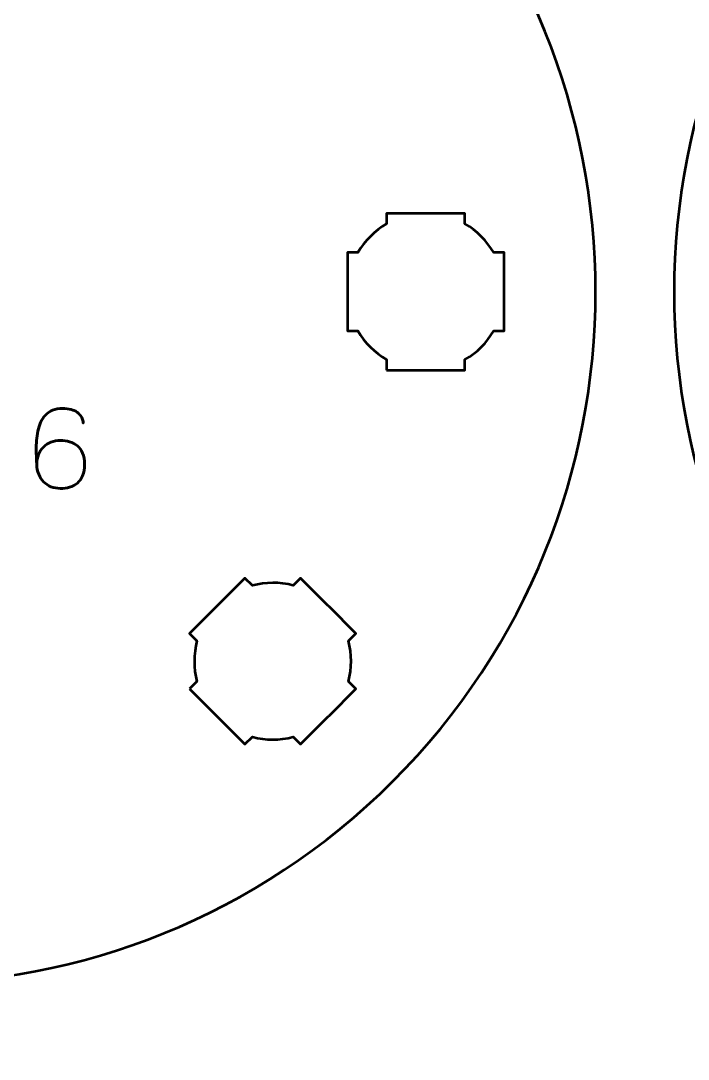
# Model space of a CAD drawing. Header units: centimetres. Extents: x -21 to 0, y -29.7 to 0.
# Drawn here: x -13.95 to -11.396, y -17.388 to -13.413 of the extents above; entities that cross this region are included whole.
import ezdxf

# ---------------------------------------------------------------- set-up
doc = ezdxf.new("R2010")
doc.units = ezdxf.units.CM
doc.header["$MEASUREMENT"] = 0
doc.layers.add('Layer 1', color=7, linetype='Continuous')

msp = doc.modelspace()

# ---------------------------------------------------------------- linework, layer by layer
at = {"layer": 'Layer 1', "color": 1, "lineweight": 53}
msp.add_open_spline([(-21.00003, -29.19995), (-21.00003, -29.19995), (-21.00003, -2.29992), (-21.00003, -2.29992), (-21.00003, -2.29992), (-21.00003, -2.21709), (-20.93286, -2.14992), (-20.85003, -2.14992), (-20.85003, -2.14992), (-20.7672, -2.14992), (-20.70003, -2.08275), (-20.70003, -1.99992), (-20.70003, -1.99992), (-20.70003, -1.91709), (-20.7672, -1.84992), (-20.85003, -1.84992), (-20.85003, -1.84992), (-20.93286, -1.84992), (-21.00003, -1.78275), (-21.00003, -1.69992), (-21.00003, -1.69992), (-21.00003, -1.61709), (-20.93286, -1.54992), (-20.85003, -1.54992), (-20.85003, -1.54992), (-20.7672, -1.54992), (-20.70003, -1.48275), (-20.70003, -1.39992), (-20.70003, -1.39992), (-20.70003, -1.31709), (-20.7672, -1.24992), (-20.85003, -1.24992), (-20.85003, -1.24992), (-20.93286, -1.24992), (-21.00003, -1.18275), (-21.00003, -1.09992), (-21.00003, -1.09992), (-21.00003, -1.09992), (-21.00003, -0.49992), (-21.00003, -0.49992), (-21.00003, -0.49992), (-21.00003, -0.22295), (-20.77694, 0.00004), (-20.49994, 0.00004), (-20.49994, 0.00004), (-20.49994, 0.00004), (-0.50008, 0.00004), (-0.50008, 0.00004), (-0.50008, 0.00004), (-0.22294, 0.00004), (0.00002, -0.22295), (0.00002, -0.49992), (0.00002, -0.49992), (0.00002, -0.49992), (0.00002, -29.19995), (0.00002, -29.19995), (0.00002, -29.19995), (0.00002, -29.47695), (-0.22294, -29.70004), (-0.50008, -29.70004), (-0.50008, -29.70004), (-0.50008, -29.70004), (-20.49994, -29.70004), (-20.49994, -29.70004), (-20.49994, -29.70004), (-20.77694, -29.70004), (-21.00003, -29.47695), (-21.00003, -29.19995)], degree=3, knots=[0, 0, 0, 0, 0.0588235, 0.0588235, 0.0588235, 0.0588235, 0.1176471, 0.1176471, 0.1176471, 0.1176471, 0.1764706, 0.1764706, 0.1764706, 0.1764706, 0.2352941, 0.2352941, 0.2352941, 0.2352941, 0.2941176, 0.2941176, 0.2941176, 0.2941176, 0.3529412, 0.3529412, 0.3529412, 0.3529412, 0.4117647, 0.4117647, 0.4117647, 0.4117647, 0.4705882, 0.4705882, 0.4705882, 0.4705882, 0.5294118, 0.5294118, 0.5294118, 0.5294118, 0.5882353, 0.5882353, 0.5882353, 0.5882353, 0.6470588, 0.6470588, 0.6470588, 0.6470588, 0.7058824, 0.7058824, 0.7058824, 0.7058824, 0.7647059, 0.7647059, 0.7647059, 0.7647059, 0.8235294, 0.8235294, 0.8235294, 0.8235294, 0.8823529, 0.8823529, 0.8823529, 0.8823529, 0.9411765, 0.9411765, 0.9411765, 0.9411765, 1, 1, 1, 1], dxfattribs=at)
at = {"layer": 'Layer 1', "color": 3, "lineweight": 53}
for points in [[(-16.27383, -12.57613), (-15.23913, -11.54143), (-13.5609, -11.54143), (-12.52617, -12.57616), (-12.52617, -12.57616), (-11.49147, -13.61086), (-11.49147, -15.2891), (-12.52617, -16.3238), (-12.52617, -16.3238), (-13.5609, -17.35853), (-15.23913, -17.35853), (-16.27383, -16.32383), (-16.27383, -16.32383), (-17.30856, -15.2891), (-17.30856, -13.61086), (-16.27383, -12.57613)], [(-10.67383, -12.57613), (-9.63913, -11.54143), (-7.9609, -11.54143), (-6.92617, -12.57616), (-6.92617, -12.57616), (-5.89147, -13.61086), (-5.89147, -15.2891), (-6.92617, -16.3238), (-6.92617, -16.3238), (-7.9609, -17.35853), (-9.63913, -17.35853), (-10.67383, -16.32383), (-10.67383, -16.32383), (-11.70856, -15.2891), (-11.70856, -13.61086), (-10.67383, -12.57613)]]:
    msp.add_open_spline(points, degree=3, knots=[0, 0, 0, 0, 0.25, 0.25, 0.25, 0.25, 0.5, 0.5, 0.5, 0.5, 0.75, 0.75, 0.75, 0.75, 1, 1, 1, 1], dxfattribs=at)
at = {"layer": 'Layer 1', "lineweight": 53}
for points in [[(-12.55006, -14.74994), (-12.55006, -14.74994), (-12.55006, -14.70974), (-12.55006, -14.70974), (-12.55006, -14.70974), (-12.59558, -14.68341), (-12.63351, -14.64545), (-12.65984, -14.59994), (-12.65984, -14.59994), (-12.65984, -14.59994), (-12.70006, -14.59994), (-12.70006, -14.59994), (-12.70006, -14.59994), (-12.70006, -14.59994), (-12.70006, -14.29994), (-12.70006, -14.29994), (-12.70006, -14.29994), (-12.70006, -14.29994), (-12.65987, -14.29994), (-12.65987, -14.29994), (-12.65987, -14.29994), (-12.63354, -14.25441), (-12.59559, -14.21642), (-12.55006, -14.19006), (-12.55006, -14.19006), (-12.55006, -14.19006), (-12.55006, -14.14994), (-12.55006, -14.14994), (-12.55006, -14.14994), (-12.55006, -14.14994), (-12.40464, -14.14994), (-12.40464, -14.14994), (-12.40464, -14.14994), (-12.40464, -14.14994), (-12.39999, -14.14988), (-12.39999, -14.14988), (-12.39999, -14.14988), (-12.39999, -14.14988), (-12.39535, -14.14994), (-12.39535, -14.14994), (-12.39535, -14.14994), (-12.39535, -14.14994), (-12.25006, -14.14994), (-12.25006, -14.14994), (-12.25006, -14.14994), (-12.25006, -14.14994), (-12.25006, -14.19001), (-12.25006, -14.19001), (-12.25006, -14.19001), (-12.20449, -14.21636), (-12.16648, -14.25436), (-12.14012, -14.29994), (-12.14012, -14.29994), (-12.14012, -14.29994), (-12.10006, -14.29994), (-12.10006, -14.29994), (-12.10006, -14.29994), (-12.10006, -14.29994), (-12.10006, -14.44322), (-12.10006, -14.44322), (-12.10006, -14.44322), (-12.10006, -14.44322), (-12.09998, -14.44989), (-12.09998, -14.44989), (-12.09998, -14.44989), (-12.09998, -14.44989), (-12.10006, -14.45657), (-12.10006, -14.45657), (-12.10006, -14.45657), (-12.10006, -14.45657), (-12.10006, -14.59994), (-12.10006, -14.59994), (-12.10006, -14.59994), (-12.10006, -14.59994), (-12.14016, -14.59994), (-12.14016, -14.59994), (-12.14016, -14.59994), (-12.16652, -14.64548), (-12.20451, -14.68346), (-12.25006, -14.70979), (-12.25006, -14.70979), (-12.25006, -14.70979), (-12.25006, -14.74994), (-12.25006, -14.74994), (-12.25006, -14.74994), (-12.25006, -14.74994), (-12.55006, -14.74994), (-12.55006, -14.74994)], [(-13.30404, -15.97022), (-13.30404, -15.97022), (-13.27562, -15.9418), (-13.27562, -15.9418), (-13.27562, -15.9418), (-13.28919, -15.89099), (-13.28917, -15.83733), (-13.2756, -15.78653), (-13.2756, -15.78653), (-13.2756, -15.78653), (-13.30404, -15.75809), (-13.30404, -15.75809), (-13.30404, -15.75809), (-13.30404, -15.75809), (-13.09191, -15.54596), (-13.09191, -15.54596), (-13.09191, -15.54596), (-13.09191, -15.54596), (-13.06349, -15.57438), (-13.06349, -15.57438), (-13.06349, -15.57438), (-13.01268, -15.5608), (-12.95898, -15.56077), (-12.90815, -15.57433), (-12.90815, -15.57433), (-12.90815, -15.57433), (-12.87978, -15.54596), (-12.87978, -15.54596), (-12.87978, -15.54596), (-12.87978, -15.54596), (-12.77695, -15.64878), (-12.77695, -15.64878), (-12.77695, -15.64878), (-12.77695, -15.64878), (-12.77362, -15.65203), (-12.77362, -15.65203), (-12.77362, -15.65203), (-12.77362, -15.65203), (-12.77038, -15.65535), (-12.77038, -15.65535), (-12.77038, -15.65535), (-12.77038, -15.65535), (-12.66765, -15.75809), (-12.66765, -15.75809), (-12.66765, -15.75809), (-12.66765, -15.75809), (-12.69598, -15.78642), (-12.69598, -15.78642), (-12.69598, -15.78642), (-12.68239, -15.83728), (-12.68238, -15.89103), (-12.69597, -15.94189), (-12.69597, -15.94189), (-12.69597, -15.94189), (-12.66765, -15.97022), (-12.66765, -15.97022), (-12.66765, -15.97022), (-12.66765, -15.97022), (-12.76896, -16.07154), (-12.76896, -16.07154), (-12.76896, -16.07154), (-12.76896, -16.07154), (-12.77362, -16.07631), (-12.77362, -16.07631), (-12.77362, -16.07631), (-12.77362, -16.07631), (-12.7784, -16.08098), (-12.7784, -16.08098), (-12.7784, -16.08098), (-12.7784, -16.08098), (-12.87978, -16.18235), (-12.87978, -16.18235), (-12.87978, -16.18235), (-12.87978, -16.18235), (-12.90813, -16.154), (-12.90813, -16.154), (-12.90813, -16.154), (-12.95897, -16.16756), (-13.01269, -16.16755), (-13.06352, -16.15396), (-13.06352, -16.15396), (-13.06352, -16.15396), (-13.09191, -16.18235), (-13.09191, -16.18235), (-13.09191, -16.18235), (-13.09191, -16.18235), (-13.30404, -15.97022), (-13.30404, -15.97022)]]:
    msp.add_open_spline(points, degree=3, knots=[0, 0, 0, 0, 0.0454545, 0.0454545, 0.0454545, 0.0454545, 0.0909091, 0.0909091, 0.0909091, 0.0909091, 0.1363636, 0.1363636, 0.1363636, 0.1363636, 0.1818182, 0.1818182, 0.1818182, 0.1818182, 0.2272727, 0.2272727, 0.2272727, 0.2272727, 0.2727273, 0.2727273, 0.2727273, 0.2727273, 0.3181818, 0.3181818, 0.3181818, 0.3181818, 0.3636364, 0.3636364, 0.3636364, 0.3636364, 0.4090909, 0.4090909, 0.4090909, 0.4090909, 0.4545455, 0.4545455, 0.4545455, 0.4545455, 0.5, 0.5, 0.5, 0.5, 0.5454545, 0.5454545, 0.5454545, 0.5454545, 0.5909091, 0.5909091, 0.5909091, 0.5909091, 0.6363636, 0.6363636, 0.6363636, 0.6363636, 0.6818182, 0.6818182, 0.6818182, 0.6818182, 0.7272727, 0.7272727, 0.7272727, 0.7272727, 0.7727273, 0.7727273, 0.7727273, 0.7727273, 0.8181818, 0.8181818, 0.8181818, 0.8181818, 0.8636364, 0.8636364, 0.8636364, 0.8636364, 0.9090909, 0.9090909, 0.9090909, 0.9090909, 0.9545455, 0.9545455, 0.9545455, 0.9545455, 1, 1, 1, 1], dxfattribs=at)
at = {"layer": 'Layer 1', "color": 5, "lineweight": 53}
msp.add_open_spline([(-13.88888, -15.11096), (-13.88881, -15.09713), (-13.88656, -15.08464), (-13.88204, -15.07335), (-13.88204, -15.07335), (-13.8776, -15.06213), (-13.87132, -15.05247), (-13.8632, -15.04435), (-13.8632, -15.04435), (-13.85516, -15.03631), (-13.84563, -15.0301), (-13.83477, -15.02573), (-13.83477, -15.02573), (-13.8239, -15.02135), (-13.81198, -15.01917), (-13.79914, -15.01909), (-13.79914, -15.01909), (-13.78623, -15.01902), (-13.77416, -15.02065), (-13.76294, -15.02389), (-13.76294, -15.02389), (-13.75172, -15.02707), (-13.74192, -15.03229), (-13.73338, -15.03949), (-13.73338, -15.03949), (-13.72484, -15.04661), (-13.71814, -15.05607), (-13.71334, -15.06785), (-13.71334, -15.06785), (-13.70855, -15.07963), (-13.70608, -15.09395), (-13.70601, -15.11096), (-13.70601, -15.11096), (-13.70608, -15.12796), (-13.70855, -15.14228), (-13.71334, -15.15407), (-13.71334, -15.15407), (-13.71814, -15.16585), (-13.72484, -15.1753), (-13.73338, -15.18243), (-13.73338, -15.18243), (-13.74192, -15.18963), (-13.75172, -15.19485), (-13.76294, -15.19802), (-13.76294, -15.19802), (-13.77416, -15.20127), (-13.78623, -15.20289), (-13.79914, -15.20282), (-13.79914, -15.20282), (-13.81198, -15.20275), (-13.82376, -15.20056), (-13.83456, -15.19619), (-13.83456, -15.19619), (-13.84528, -15.19181), (-13.85459, -15.1856), (-13.86257, -15.17749), (-13.86257, -15.17749), (-13.87054, -15.16945), (-13.87682, -15.15978), (-13.88133, -15.14849), (-13.88133, -15.14849), (-13.88592, -15.13727), (-13.88839, -15.12479), (-13.88888, -15.11096), (-13.88888, -15.11096), (-13.88917, -15.10397), (-13.88952, -15.09565), (-13.89001, -15.08598), (-13.89001, -15.08598), (-13.89051, -15.07624), (-13.89079, -15.06566), (-13.89086, -15.0543), (-13.89086, -15.0543), (-13.89093, -15.04287), (-13.89058, -15.03109), (-13.88966, -15.01902), (-13.88966, -15.01902), (-13.88881, -15.00689), (-13.88712, -14.99496), (-13.88465, -14.98318), (-13.88465, -14.98318), (-13.88218, -14.97147), (-13.87865, -14.96039), (-13.874, -14.95002), (-13.874, -14.95002), (-13.86934, -14.93965), (-13.86334, -14.93048), (-13.85593, -14.9225), (-13.85593, -14.9225), (-13.84846, -14.91453), (-13.83935, -14.90825), (-13.82856, -14.90367), (-13.82856, -14.90367), (-13.81776, -14.89915), (-13.80499, -14.89682), (-13.79025, -14.89675), (-13.79025, -14.89675), (-13.77741, -14.89682), (-13.76654, -14.89809), (-13.75751, -14.90056), (-13.75751, -14.90056), (-13.74848, -14.90303), (-13.74107, -14.90635), (-13.73514, -14.91044), (-13.73514, -14.91044), (-13.72929, -14.9146), (-13.72463, -14.91912), (-13.72125, -14.92413), (-13.72125, -14.92413), (-13.71786, -14.92907), (-13.71532, -14.93408), (-13.71377, -14.93909), (-13.71377, -14.93909), (-13.71214, -14.94409), (-13.71109, -14.94875), (-13.71066, -14.95306), (-13.71066, -14.95306), (-13.71109, -14.94875), (-13.71214, -14.94409), (-13.71377, -14.93909), (-13.71377, -14.93909), (-13.71532, -14.93408), (-13.71786, -14.92907), (-13.72125, -14.92413), (-13.72125, -14.92413), (-13.72463, -14.91912), (-13.72929, -14.9146), (-13.73514, -14.91044), (-13.73514, -14.91044), (-13.74107, -14.90635), (-13.74848, -14.90303), (-13.75751, -14.90056), (-13.75751, -14.90056), (-13.76654, -14.89809), (-13.77741, -14.89682), (-13.79025, -14.89675), (-13.79025, -14.89675), (-13.80499, -14.89682), (-13.81776, -14.89915), (-13.82856, -14.90367), (-13.82856, -14.90367), (-13.83935, -14.90825), (-13.84846, -14.91453), (-13.85593, -14.9225), (-13.85593, -14.9225), (-13.86334, -14.93048), (-13.86934, -14.93965), (-13.874, -14.95002), (-13.874, -14.95002), (-13.87865, -14.96039), (-13.88218, -14.97147), (-13.88465, -14.98318), (-13.88465, -14.98318), (-13.88712, -14.99496), (-13.88881, -15.00689), (-13.88966, -15.01902), (-13.88966, -15.01902), (-13.89058, -15.03109), (-13.89093, -15.04287), (-13.89086, -15.0543), (-13.89086, -15.0543), (-13.89079, -15.06566), (-13.89051, -15.07624), (-13.89001, -15.08598), (-13.89001, -15.08598), (-13.88952, -15.09565), (-13.88917, -15.10397), (-13.88888, -15.11096), (-13.88888, -15.11096), (-13.88839, -15.12479), (-13.88592, -15.13727), (-13.88133, -15.14849), (-13.88133, -15.14849), (-13.87682, -15.15978), (-13.87054, -15.16945), (-13.86257, -15.17749), (-13.86257, -15.17749), (-13.85459, -15.1856), (-13.84528, -15.19181), (-13.83456, -15.19619), (-13.83456, -15.19619), (-13.82376, -15.20056), (-13.81198, -15.20275), (-13.79914, -15.20282), (-13.79914, -15.20282), (-13.78623, -15.20289), (-13.77416, -15.20127), (-13.76294, -15.19802), (-13.76294, -15.19802), (-13.75172, -15.19485), (-13.74192, -15.18963), (-13.73338, -15.18243), (-13.73338, -15.18243), (-13.72484, -15.1753), (-13.71814, -15.16585), (-13.71334, -15.15407), (-13.71334, -15.15407), (-13.70855, -15.14228), (-13.70608, -15.12796), (-13.70601, -15.11096), (-13.70601, -15.11096), (-13.70608, -15.09395), (-13.70855, -15.07963), (-13.71334, -15.06785), (-13.71334, -15.06785), (-13.71814, -15.05607), (-13.72484, -15.04661), (-13.73338, -15.03949), (-13.73338, -15.03949), (-13.74192, -15.03229), (-13.75172, -15.02707), (-13.76294, -15.02389), (-13.76294, -15.02389), (-13.77416, -15.02065), (-13.78623, -15.01902), (-13.79914, -15.01909), (-13.79914, -15.01909), (-13.81198, -15.01917), (-13.8239, -15.02135), (-13.83477, -15.02573), (-13.83477, -15.02573), (-13.84563, -15.0301), (-13.85516, -15.03631), (-13.8632, -15.04435), (-13.8632, -15.04435), (-13.87132, -15.05247), (-13.8776, -15.06213), (-13.88204, -15.07335), (-13.88204, -15.07335), (-13.88656, -15.08464), (-13.88881, -15.09713), (-13.88888, -15.11096)], degree=3, knots=[0, 0, 0, 0, 0.0172414, 0.0172414, 0.0172414, 0.0172414, 0.0344828, 0.0344828, 0.0344828, 0.0344828, 0.0517241, 0.0517241, 0.0517241, 0.0517241, 0.0689655, 0.0689655, 0.0689655, 0.0689655, 0.0862069, 0.0862069, 0.0862069, 0.0862069, 0.1034483, 0.1034483, 0.1034483, 0.1034483, 0.1206897, 0.1206897, 0.1206897, 0.1206897, 0.137931, 0.137931, 0.137931, 0.137931, 0.1551724, 0.1551724, 0.1551724, 0.1551724, 0.1724138, 0.1724138, 0.1724138, 0.1724138, 0.1896552, 0.1896552, 0.1896552, 0.1896552, 0.2068966, 0.2068966, 0.2068966, 0.2068966, 0.2241379, 0.2241379, 0.2241379, 0.2241379, 0.2413793, 0.2413793, 0.2413793, 0.2413793, 0.2586207, 0.2586207, 0.2586207, 0.2586207, 0.2758621, 0.2758621, 0.2758621, 0.2758621, 0.2931034, 0.2931034, 0.2931034, 0.2931034, 0.3103448, 0.3103448, 0.3103448, 0.3103448, 0.3275862, 0.3275862, 0.3275862, 0.3275862, 0.3448276, 0.3448276, 0.3448276, 0.3448276, 0.362069, 0.362069, 0.362069, 0.362069, 0.3793103, 0.3793103, 0.3793103, 0.3793103, 0.3965517, 0.3965517, 0.3965517, 0.3965517, 0.4137931, 0.4137931, 0.4137931, 0.4137931, 0.4310345, 0.4310345, 0.4310345, 0.4310345, 0.4482759, 0.4482759, 0.4482759, 0.4482759, 0.4655172, 0.4655172, 0.4655172, 0.4655172, 0.4827586, 0.4827586, 0.4827586, 0.4827586, 0.5, 0.5, 0.5, 0.5, 0.5172414, 0.5172414, 0.5172414, 0.5172414, 0.5344828, 0.5344828, 0.5344828, 0.5344828, 0.5517241, 0.5517241, 0.5517241, 0.5517241, 0.5689655, 0.5689655, 0.5689655, 0.5689655, 0.5862069, 0.5862069, 0.5862069, 0.5862069, 0.6034483, 0.6034483, 0.6034483, 0.6034483, 0.6206897, 0.6206897, 0.6206897, 0.6206897, 0.637931, 0.637931, 0.637931, 0.637931, 0.6551724, 0.6551724, 0.6551724, 0.6551724, 0.6724138, 0.6724138, 0.6724138, 0.6724138, 0.6896552, 0.6896552, 0.6896552, 0.6896552, 0.7068966, 0.7068966, 0.7068966, 0.7068966, 0.7241379, 0.7241379, 0.7241379, 0.7241379, 0.7413793, 0.7413793, 0.7413793, 0.7413793, 0.7586207, 0.7586207, 0.7586207, 0.7586207, 0.7758621, 0.7758621, 0.7758621, 0.7758621, 0.7931034, 0.7931034, 0.7931034, 0.7931034, 0.8103448, 0.8103448, 0.8103448, 0.8103448, 0.8275862, 0.8275862, 0.8275862, 0.8275862, 0.8448276, 0.8448276, 0.8448276, 0.8448276, 0.862069, 0.862069, 0.862069, 0.862069, 0.8793103, 0.8793103, 0.8793103, 0.8793103, 0.8965517, 0.8965517, 0.8965517, 0.8965517, 0.9137931, 0.9137931, 0.9137931, 0.9137931, 0.9310345, 0.9310345, 0.9310345, 0.9310345, 0.9482759, 0.9482759, 0.9482759, 0.9482759, 0.9655172, 0.9655172, 0.9655172, 0.9655172, 0.9827586, 0.9827586, 0.9827586, 0.9827586, 1, 1, 1, 1], dxfattribs=at)

doc.saveas('drawing.dxf')
